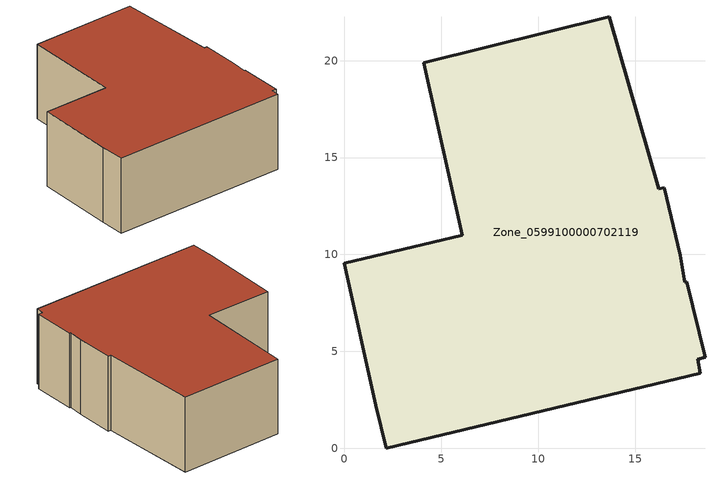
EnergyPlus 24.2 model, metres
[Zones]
Zone_0599100000702119
 floor ground (C_G): 2.16,0 1.6,2.22 0,9.55 6.07,10.98 4.09,19.9 13.67,22.26 16.22,13.39 16.49,13.44 17.33,9.96 17.56,8.57 17.66,8.6 18.61,4.69 18.23,4.59 18.35,3.86 z0
 wall outside (C_F): 16.22,13.39 13.67,22.26 4.09,19.9 6.07,10.98 0,9.55 1.6,2.22 2.16,0 18.35,3.86 18.23,4.59 18.61,4.69 17.66,8.6 17.56,8.57 17.33,9.96 16.49,13.44 16.22,13.39 z0:7.11
 roof outside (C_R): 18.23,4.59 18.61,4.69 17.66,8.6 17.56,8.57 17.33,9.96 16.49,13.44 16.22,13.39 13.67,22.26 4.09,19.9 6.07,10.98 0,9.55 1.6,2.22 2.16,0 18.35,3.86 z7.11
[BUILDING]
Pand.0599100000702119: North Axis=0; Terrain=City; Loads Convergence Tolerance Value=0.04; Temperature Convergence Tolerance Value=0.4; Solar Distribution=FullExterior; Maximum Number of Warmup Days=25; Minimum Number of Warmup Days=1
[Site:Location]
Rotterdam.The.Hague.AP_ZH_NLD Design_Conditions: Latitude=51.96; Longitude=4.45; Time Zone=1; Elevation=-4.5
[SITE:GROUNDTEMPERATURE:BUILDINGSURFACE]
18, 18, 18, 18, 18, 18, 18, 18, 18, 18, 18, 18
[MATERIAL] Thermal Absorptance=0.9; Solar Absorptance=0.7; Visible Absorptance=0.7
Name | Roughness | Thickness | Conductivity | Density | Specific Heat
G.TC.1946 | MediumSmooth | 0.15 | 1 | 540 | 1210
F.TC.1946 | Rough | 0.3 | 0.857143 | 1920 | 840
R.TC.1946 | MediumRough | 0.2 | 0.909091 | 1500 | 1000
[CONSTRUCTION]
C_G: G.TC.1946
C_F: F.TC.1946
C_R: R.TC.1946
[ZONE]
Zone_0599100000702119: Type=1; Multiplier=1; Ceiling Height=Autocalculate; Volume=Autocalculate; Floor Area=autocalculate; Part of Total Floor Area=Yes
[ZONEINFILTRATION:DESIGNFLOWRATE]
Infil_Zone_0599100000702119: Zone or ZoneList or Space or SpaceList=Zone_0599100000702119; Schedule=AlwaysOn; Design Flow Rate Calculation Method=Flow/Area; Flow Rate per Floor Area=0.003; Constant Term Coefficient=1; Temperature Term Coefficient=0; Velocity Term Coefficient=0; Velocity Squared Term Coefficient=0
[HVACTEMPLATE:ZONE:IDEALLOADSAIRSYSTEM]
Zone_0599100000702119: Maximum Heating Supply Air Temperature=50; Minimum Cooling Supply Air Temperature=13; Maximum Heating Supply Air Humidity Ratio=0.0156; Minimum Cooling Supply Air Humidity Ratio=0.0077; Heating Limit=NoLimit; Cooling Limit=NoLimit; Dehumidification Control Type=ConstantSensibleHeatRatio; Cooling Sensible Heat Ratio=0.7; Dehumidification Setpoint=60; Humidification Control Type=None; Humidification Setpoint=30; Outdoor Air Method=None; Outdoor Air Flow Rate per Person=0.00944; Outdoor Air Flow Rate per Zone Floor Area=0; Outdoor Air Flow Rate per Zone=0; Demand Controlled Ventilation Type=None; Outdoor Air Economizer Type=NoEconomizer; Heat Recovery Type=None; Sensible Heat Recovery Effectiveness=0.7; Latent Heat Recovery Effectiveness=0.65
[ZONECONTROL:THERMOSTAT]
ThermostatControl_Zone_0599100000702119: Zone or ZoneList=Zone_0599100000702119; Control Type Schedule=DualSetpointControlType; Control 1=Thermostat_Zone_0599100000702119; Temperature Difference Between Cutout And Setpoint=0
[THERMOSTATSETPOINT:DUALSETPOINT]
Thermostat_Zone_0599100000702119: Heating Setpoint Temperature Schedule=HeatingSetpoint_Zone_0599100000702119; Cooling Setpoint Temperature Schedule=CoolingSetpoint_Zone_0599100000702119
[SCHEDULE:COMPACT]
HeatingSetpoint_Zone_0599100000702119: Through: 12/31, For: AllDays, Until: 24:00, 21
CoolingSetpoint_Zone_0599100000702119: Through: 12/31, For: AllDays, Until: 24:00, 24
DualSetpointControlType: Through: 12/31, For: AllDays, Until: 24:00, 4
AlwaysOn: Through: 12/31, For: AllDays, Until: 24:00, 1
